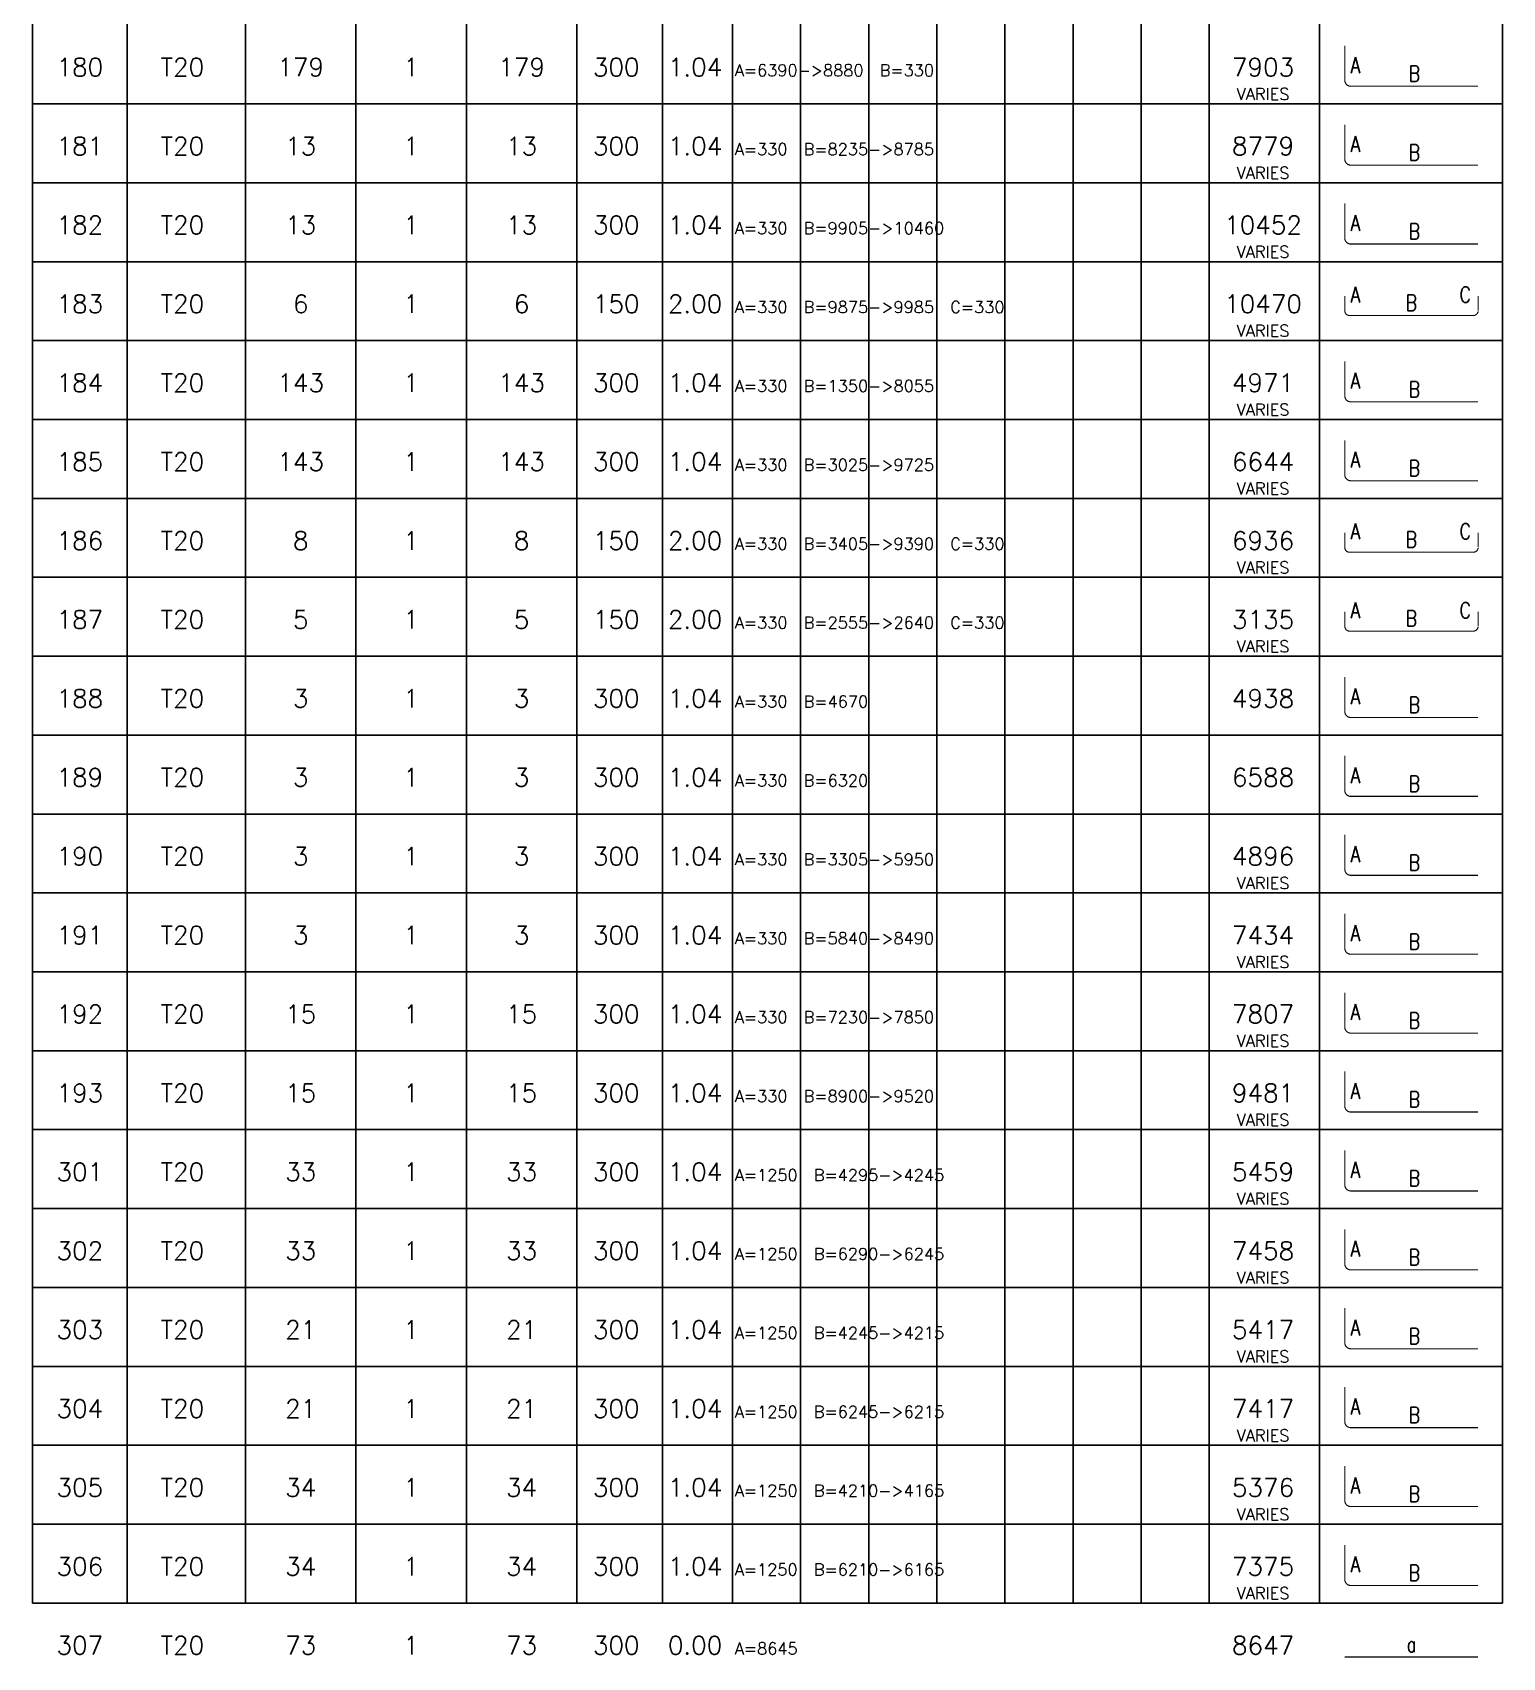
# Model space of a CAD drawing. Extents: x 660761725 to 1323371458, y 2734871439 to 5470067957.
# Drawn here: x 661899115 to 661903774, y 2734938289 to 2734943437 of the extents above; entities that cross this region are included whole.
import ezdxf
from ezdxf.enums import TextEntityAlignment as Align

# ---------------------------------------------------------------- set-up
doc = ezdxf.new("R2010")
doc.units = 0
for name, color, linetype in [('S-SCHEDULE', 140, 'Continuous'), ('S-SKETCH', 1, 'Continuous'), ('S-TEXT-SKETCH', 255, 'Continuous')]:
    doc.layers.add(name, color=color, linetype=linetype)
doc.styles.add('ROMANS', font='romans.shx')

# ---------------------------------------------------------------- blocks, each defined once
blk = doc.blocks.new('cadf_50')
at = {"color": 9}
for p, q in [((0, -202), (186.35, -202)), ((0, -212), (186.35, -212)), ((0, -222), (186.35, -222)), ((0, -232), (186.35, -232)), ((0, -242), (186.35, -242)), ((0, -252), (186.35, -252)), ((0, -262), (186.35, -262)), ((0, -272), (186.35, -272)), ((0, -282), (186.35, -282)), ((0, -292), (186.35, -292)), ((0, -302), (186.35, -302)), ((0, -312), (186.35, -312)), ((0, -322), (186.35, -322)), ((0, -332), (186.35, -332)), ((0, -342), (186.35, -342)), ((0, -352), (186.35, -352)), ((0, -362), (186.35, -362)), ((0, -372), (186.35, -372)), ((0, -382), (186.35, -382))]:
    blk.add_line(p, q, dxfattribs=at)
at = {"layer": 'S-SCHEDULE'}
for p, q in [((0, -392), (0, 0)), ((12, 0), (12, -392)), ((27, 0), (27, -392)), ((69, 0), (69, -392)), ((79.87, 0), (79.87, -392)), ((88.75, 0), (88.75, -392)), ((97.38, 0), (97.38, -392)), ((106.02, 0), (106.02, -392)), ((114.65, 0), (114.65, -392)), ((123.28, 0), (123.28, -392)), ((131.91, 0), (131.91, -392)), ((140.55, 0), (140.55, -392)), ((149.18, -392), (149.18, 0)), ((163.15, -392), (163.15, 0)), ((41, -11.45), (41, -392)), ((55, -11.45), (55, -392))]:
    blk.add_line(p, q, dxfattribs=at)
at = {"layer": 'S-SCHEDULE', "flags": 128}
blk.add_lwpolyline([(0, -392), (0, 0), (186.35, 0), (186.35, -392)], close=True, dxfattribs=at)
blk = doc.blocks.new('33-CFSHP37')
at = {"layer": 'S-SKETCH', "const_width": 0.2}
blk.add_lwpolyline([(-1, 1), (-22.96875, 1, -0.4142135624), (-24, 2.03125), (-24, 8)], format="xyb", dxfattribs=at)
at = {"layer": 'S-TEXT-SKETCH', "style": 'ROMANS', "width": 0.8}
blk.add_attdef('A', text='', height=2, dxfattribs=at).set_placement((-23, 6), align=Align.TOP_LEFT)
blk.add_attdef('B', text='', height=2, dxfattribs=at).set_placement((-11.984375, 1), align=Align.BOTTOM_CENTER)
blk = doc.blocks.new('49-Cfshp38d')
at = {"layer": 'S-SKETCH', "const_width": 0.2}
blk.add_lwpolyline([(-24, 5.35), (-24, 2.82, 0.414214), (-23.18, 2), (-1.83, 2, 0.414214), (-1, 2.82), (-1, 5.35)], format="xyb", dxfattribs=at)
at = {"layer": 'S-TEXT-SKETCH', "style": 'ROMANS', "width": 0.8}
blk.add_attdef('A', text='', height=2, dxfattribs=at).set_placement((-23, 3.42), align=Align.BOTTOM_LEFT)
blk.add_attdef('C', text='', height=2, dxfattribs=at).set_placement((-2.24, 3.42), align=Align.BOTTOM_RIGHT)
blk.add_attdef('B', text='', height=2, dxfattribs=at).set_placement((-12.5, 2.01), align=Align.BOTTOM_CENTER)
blk = doc.blocks.new('1-CFSHP20')
at = {"layer": 'S-SKETCH', "const_width": 0.2}
blk.add_lwpolyline([(-24, 2), (-1, 2)], dxfattribs=at)
at = {"layer": 'S-TEXT-SKETCH', "linetype": 'ByBlock', "style": 'ROMANS', "width": 0.7}
blk.add_attdef('A', text='', height=2, dxfattribs=at).set_placement((-12.5, 2), align=Align.BOTTOM_CENTER)

msp = doc.modelspace()

# ---------------------------------------------------------------- block references
at = {"layer": 'S-SCHEDULE', "xscale": 25, "yscale": 25, "zscale": 25}
msp.add_blockref('cadf_50', (661899115.39926684, 2734948261), dxfattribs=at)
at = {"layer": 'S-SCHEDULE'}
ref = msp.add_blockref('33-CFSHP37', (661903715.39926684, 2734943248.48338318), dxfattribs=dict(at, xscale=18.375, yscale=18.375, zscale=18.375))
ref.add_attrib('A', 'A', dxfattribs={"layer": 'S-TEXT-SKETCH', "color": 7, "height": 50, "style": 'ROMANS', "width": 0.8}).set_placement((661903292.77426684, 2734943358.73338318), align=Align.TOP_LEFT)
ref.add_attrib('B', 'B', dxfattribs={"layer": 'S-TEXT-SKETCH', "color": 7, "height": 50, "style": 'ROMANS', "width": 0.8}).set_placement((661903495.18637621, 2734943266.85838318), align=Align.BOTTOM_CENTER)
ref = msp.add_blockref('33-CFSHP37', (661903715.39926684, 2734942998.48338318), dxfattribs=dict(at, xscale=18.375, yscale=18.375, zscale=18.375))
ref.add_attrib('A', 'A', dxfattribs={"layer": 'S-TEXT-SKETCH', "color": 7, "height": 50, "style": 'ROMANS', "width": 0.8}).set_placement((661903292.77426684, 2734943108.73338318), align=Align.TOP_LEFT)
ref.add_attrib('B', 'B', dxfattribs={"layer": 'S-TEXT-SKETCH', "color": 7, "height": 50, "style": 'ROMANS', "width": 0.8}).set_placement((661903495.18637621, 2734943016.85838318), align=Align.BOTTOM_CENTER)
ref = msp.add_blockref('33-CFSHP37', (661903715.39926684, 2734942748.48338318), dxfattribs=dict(at, xscale=18.375, yscale=18.375, zscale=18.375))
ref.add_attrib('A', 'A', dxfattribs={"layer": 'S-TEXT-SKETCH', "color": 7, "height": 50, "style": 'ROMANS', "width": 0.8}).set_placement((661903292.77426684, 2734942858.73338318), align=Align.TOP_LEFT)
ref.add_attrib('B', 'B', dxfattribs={"layer": 'S-TEXT-SKETCH', "color": 7, "height": 50, "style": 'ROMANS', "width": 0.8}).set_placement((661903495.18637621, 2734942766.85838318), align=Align.BOTTOM_CENTER)
ref = msp.add_blockref('49-Cfshp38d', (661903715.39926684, 2734942503.75), dxfattribs=dict(at, xscale=18.375, yscale=18.375, zscale=18.375))
ref.add_attrib('A', 'A', dxfattribs={"layer": 'S-TEXT-SKETCH', "color": 7, "height": 50, "style": 'ROMANS', "width": 0.8}).set_placement((661903292.77426684, 2734942566.68438005), align=Align.BOTTOM_LEFT)
ref.add_attrib('B', 'B', dxfattribs={"layer": 'S-TEXT-SKETCH', "color": 7, "height": 50, "style": 'ROMANS', "width": 0.8}).set_placement((661903485.71176684, 2734942540.75757599), align=Align.BOTTOM_CENTER)
ref.add_attrib('C', 'C', dxfattribs={"layer": 'S-TEXT-SKETCH', "color": 7, "height": 50, "style": 'ROMANS', "width": 0.8}).set_placement((661903674.23926699, 2734942566.68438005), align=Align.BOTTOM_RIGHT)
ref = msp.add_blockref('33-CFSHP37', (661903715.39926684, 2734942248.48338318), dxfattribs=dict(at, xscale=18.375, yscale=18.375, zscale=18.375))
ref.add_attrib('A', 'A', dxfattribs={"layer": 'S-TEXT-SKETCH', "color": 7, "height": 50, "style": 'ROMANS', "width": 0.8}).set_placement((661903292.77426684, 2734942358.73338318), align=Align.TOP_LEFT)
ref.add_attrib('B', 'B', dxfattribs={"layer": 'S-TEXT-SKETCH', "color": 7, "height": 50, "style": 'ROMANS', "width": 0.8}).set_placement((661903495.18637621, 2734942266.85838318), align=Align.BOTTOM_CENTER)
ref = msp.add_blockref('33-CFSHP37', (661903715.39926684, 2734941998.48338318), dxfattribs=dict(at, xscale=18.375, yscale=18.375, zscale=18.375))
ref.add_attrib('A', 'A', dxfattribs={"layer": 'S-TEXT-SKETCH', "color": 7, "height": 50, "style": 'ROMANS', "width": 0.8}).set_placement((661903292.77426684, 2734942108.73338318), align=Align.TOP_LEFT)
ref.add_attrib('B', 'B', dxfattribs={"layer": 'S-TEXT-SKETCH', "color": 7, "height": 50, "style": 'ROMANS', "width": 0.8}).set_placement((661903495.18637621, 2734942016.85838318), align=Align.BOTTOM_CENTER)
ref = msp.add_blockref('49-Cfshp38d', (661903715.39926684, 2734941753.75), dxfattribs=dict(at, xscale=18.375, yscale=18.375, zscale=18.375))
ref.add_attrib('A', 'A', dxfattribs={"layer": 'S-TEXT-SKETCH', "color": 7, "height": 50, "style": 'ROMANS', "width": 0.8}).set_placement((661903292.77426684, 2734941816.68438005), align=Align.BOTTOM_LEFT)
ref.add_attrib('B', 'B', dxfattribs={"layer": 'S-TEXT-SKETCH', "color": 7, "height": 50, "style": 'ROMANS', "width": 0.8}).set_placement((661903485.71176684, 2734941790.75757599), align=Align.BOTTOM_CENTER)
ref.add_attrib('C', 'C', dxfattribs={"layer": 'S-TEXT-SKETCH', "color": 7, "height": 50, "style": 'ROMANS', "width": 0.8}).set_placement((661903674.23926699, 2734941816.68438005), align=Align.BOTTOM_RIGHT)
ref = msp.add_blockref('49-Cfshp38d', (661903715.39926684, 2734941503.75), dxfattribs=dict(at, xscale=18.375, yscale=18.375, zscale=18.375))
ref.add_attrib('A', 'A', dxfattribs={"layer": 'S-TEXT-SKETCH', "color": 7, "height": 50, "style": 'ROMANS', "width": 0.8}).set_placement((661903292.77426684, 2734941566.68438005), align=Align.BOTTOM_LEFT)
ref.add_attrib('B', 'B', dxfattribs={"layer": 'S-TEXT-SKETCH', "color": 7, "height": 50, "style": 'ROMANS', "width": 0.8}).set_placement((661903485.71176684, 2734941540.75757599), align=Align.BOTTOM_CENTER)
ref.add_attrib('C', 'C', dxfattribs={"layer": 'S-TEXT-SKETCH', "color": 7, "height": 50, "style": 'ROMANS', "width": 0.8}).set_placement((661903674.23926699, 2734941566.68438005), align=Align.BOTTOM_RIGHT)
ref = msp.add_blockref('33-CFSHP37', (661903715.39926684, 2734941248.48338318), dxfattribs=dict(at, xscale=18.375, yscale=18.375, zscale=18.375))
ref.add_attrib('A', 'A', dxfattribs={"layer": 'S-TEXT-SKETCH', "color": 7, "height": 50, "style": 'ROMANS', "width": 0.8}).set_placement((661903292.77426684, 2734941358.73338318), align=Align.TOP_LEFT)
ref.add_attrib('B', 'B', dxfattribs={"layer": 'S-TEXT-SKETCH', "color": 7, "height": 50, "style": 'ROMANS', "width": 0.8}).set_placement((661903495.18637621, 2734941266.85838318), align=Align.BOTTOM_CENTER)
ref = msp.add_blockref('33-CFSHP37', (661903715.39926684, 2734940998.48338318), dxfattribs=dict(at, xscale=18.375, yscale=18.375, zscale=18.375))
ref.add_attrib('A', 'A', dxfattribs={"layer": 'S-TEXT-SKETCH', "color": 7, "height": 50, "style": 'ROMANS', "width": 0.8}).set_placement((661903292.77426684, 2734941108.73338318), align=Align.TOP_LEFT)
ref.add_attrib('B', 'B', dxfattribs={"layer": 'S-TEXT-SKETCH', "color": 7, "height": 50, "style": 'ROMANS', "width": 0.8}).set_placement((661903495.18637621, 2734941016.85838318), align=Align.BOTTOM_CENTER)
ref = msp.add_blockref('33-CFSHP37', (661903715.39926684, 2734940748.48338318), dxfattribs=dict(at, xscale=18.375, yscale=18.375, zscale=18.375))
ref.add_attrib('A', 'A', dxfattribs={"layer": 'S-TEXT-SKETCH', "color": 7, "height": 50, "style": 'ROMANS', "width": 0.8}).set_placement((661903292.77426684, 2734940858.73338318), align=Align.TOP_LEFT)
ref.add_attrib('B', 'B', dxfattribs={"layer": 'S-TEXT-SKETCH', "color": 7, "height": 50, "style": 'ROMANS', "width": 0.8}).set_placement((661903495.18637621, 2734940766.85838318), align=Align.BOTTOM_CENTER)
ref = msp.add_blockref('33-CFSHP37', (661903715.39926684, 2734940498.48338318), dxfattribs=dict(at, xscale=18.375, yscale=18.375, zscale=18.375))
ref.add_attrib('A', 'A', dxfattribs={"layer": 'S-TEXT-SKETCH', "color": 7, "height": 50, "style": 'ROMANS', "width": 0.8}).set_placement((661903292.77426684, 2734940608.73338318), align=Align.TOP_LEFT)
ref.add_attrib('B', 'B', dxfattribs={"layer": 'S-TEXT-SKETCH', "color": 7, "height": 50, "style": 'ROMANS', "width": 0.8}).set_placement((661903495.18637621, 2734940516.85838318), align=Align.BOTTOM_CENTER)
ref = msp.add_blockref('33-CFSHP37', (661903715.39926684, 2734940248.48338318), dxfattribs=dict(at, xscale=18.375, yscale=18.375, zscale=18.375))
ref.add_attrib('A', 'A', dxfattribs={"layer": 'S-TEXT-SKETCH', "color": 7, "height": 50, "style": 'ROMANS', "width": 0.8}).set_placement((661903292.77426684, 2734940358.73338318), align=Align.TOP_LEFT)
ref.add_attrib('B', 'B', dxfattribs={"layer": 'S-TEXT-SKETCH', "color": 7, "height": 50, "style": 'ROMANS', "width": 0.8}).set_placement((661903495.18637621, 2734940266.85838318), align=Align.BOTTOM_CENTER)
ref = msp.add_blockref('33-CFSHP37', (661903715.39926684, 2734939998.48338318), dxfattribs=dict(at, xscale=18.375, yscale=18.375, zscale=18.375))
ref.add_attrib('A', 'A', dxfattribs={"layer": 'S-TEXT-SKETCH', "color": 7, "height": 50, "style": 'ROMANS', "width": 0.8}).set_placement((661903292.77426684, 2734940108.73338318), align=Align.TOP_LEFT)
ref.add_attrib('B', 'B', dxfattribs={"layer": 'S-TEXT-SKETCH', "color": 7, "height": 50, "style": 'ROMANS', "width": 0.8}).set_placement((661903495.18637621, 2734940016.85838318), align=Align.BOTTOM_CENTER)
ref = msp.add_blockref('33-CFSHP37', (661903715.39926684, 2734939748.48338318), dxfattribs=dict(at, xscale=18.375, yscale=18.375, zscale=18.375))
ref.add_attrib('A', 'A', dxfattribs={"layer": 'S-TEXT-SKETCH', "color": 7, "height": 50, "style": 'ROMANS', "width": 0.8}).set_placement((661903292.77426684, 2734939858.73338318), align=Align.TOP_LEFT)
ref.add_attrib('B', 'B', dxfattribs={"layer": 'S-TEXT-SKETCH', "color": 7, "height": 50, "style": 'ROMANS', "width": 0.8}).set_placement((661903495.18637621, 2734939766.85838318), align=Align.BOTTOM_CENTER)
ref = msp.add_blockref('33-CFSHP37', (661903715.39926684, 2734939498.48338318), dxfattribs=dict(at, xscale=18.375, yscale=18.375, zscale=18.375))
ref.add_attrib('A', 'A', dxfattribs={"layer": 'S-TEXT-SKETCH', "color": 7, "height": 50, "style": 'ROMANS', "width": 0.8}).set_placement((661903292.77426684, 2734939608.73338318), align=Align.TOP_LEFT)
ref.add_attrib('B', 'B', dxfattribs={"layer": 'S-TEXT-SKETCH', "color": 7, "height": 50, "style": 'ROMANS', "width": 0.8}).set_placement((661903495.18637621, 2734939516.85838318), align=Align.BOTTOM_CENTER)
ref = msp.add_blockref('33-CFSHP37', (661903715.39926684, 2734939248.48338318), dxfattribs=dict(at, xscale=18.375, yscale=18.375, zscale=18.375))
ref.add_attrib('A', 'A', dxfattribs={"layer": 'S-TEXT-SKETCH', "color": 7, "height": 50, "style": 'ROMANS', "width": 0.8}).set_placement((661903292.77426684, 2734939358.73338318), align=Align.TOP_LEFT)
ref.add_attrib('B', 'B', dxfattribs={"layer": 'S-TEXT-SKETCH', "color": 7, "height": 50, "style": 'ROMANS', "width": 0.8}).set_placement((661903495.18637621, 2734939266.85838318), align=Align.BOTTOM_CENTER)
ref = msp.add_blockref('33-CFSHP37', (661903715.39926684, 2734938998.48338318), dxfattribs=dict(at, xscale=18.375, yscale=18.375, zscale=18.375))
ref.add_attrib('A', 'A', dxfattribs={"layer": 'S-TEXT-SKETCH', "color": 7, "height": 50, "style": 'ROMANS', "width": 0.8}).set_placement((661903292.77426684, 2734939108.73338318), align=Align.TOP_LEFT)
ref.add_attrib('B', 'B', dxfattribs={"layer": 'S-TEXT-SKETCH', "color": 7, "height": 50, "style": 'ROMANS', "width": 0.8}).set_placement((661903495.18637621, 2734939016.85838318), align=Align.BOTTOM_CENTER)
ref = msp.add_blockref('33-CFSHP37', (661903715.39926684, 2734938748.48338318), dxfattribs=dict(at, xscale=18.375, yscale=18.375, zscale=18.375))
ref.add_attrib('A', 'A', dxfattribs={"layer": 'S-TEXT-SKETCH', "color": 7, "height": 50, "style": 'ROMANS', "width": 0.8}).set_placement((661903292.77426684, 2734938858.73338318), align=Align.TOP_LEFT)
ref.add_attrib('B', 'B', dxfattribs={"layer": 'S-TEXT-SKETCH', "color": 7, "height": 50, "style": 'ROMANS', "width": 0.8}).set_placement((661903495.18637621, 2734938766.85838318), align=Align.BOTTOM_CENTER)
ref = msp.add_blockref('33-CFSHP37', (661903715.39926684, 2734938498.48338318), dxfattribs=dict(at, xscale=18.375, yscale=18.375, zscale=18.375))
ref.add_attrib('A', 'A', dxfattribs={"layer": 'S-TEXT-SKETCH', "color": 7, "height": 50, "style": 'ROMANS', "width": 0.8}).set_placement((661903292.77426684, 2734938608.73338318), align=Align.TOP_LEFT)
ref.add_attrib('B', 'B', dxfattribs={"layer": 'S-TEXT-SKETCH', "color": 7, "height": 50, "style": 'ROMANS', "width": 0.8}).set_placement((661903495.18637621, 2734938516.85838318), align=Align.BOTTOM_CENTER)
ref = msp.add_blockref('1-CFSHP20', (661903715.39926684, 2734938253.75), dxfattribs=dict(at, xscale=18.375, yscale=18.375, zscale=18.375))
ref.add_attrib('A', 'a', dxfattribs={"layer": 'S-TEXT-SKETCH', "color": 7, "linetype": 'ByBlock', "height": 50, "style": 'ROMANS', "width": 0.7}).set_placement((661903485.71176684, 2734938290.5), align=Align.BOTTOM_CENTER)

# ---------------------------------------------------------------- texts
at = {"layer": 'S-SCHEDULE', "style": 'ROMANS'}
for s, height, p in [('T20', 57.5, (661899590.39926684, 2734943298.5)), ('179', 57.5, (661899965.39926684, 2734943298.5)), ('1', 57.5, (661900315.39926684, 2734943298.5)), ('179', 57.5, (661900665.39926684, 2734943298.5)), ('300', 57.5, (661900965.39926684, 2734943298.5)), ('1.04', 57.5, (661901215.39926684, 2734943298.5)), ('7903', 57.5, (661903015.39926684, 2734943298.5)), ('VARIES', 37.5, (661903015.39926684, 2734943223.5)), ('T20', 57.5, (661899590.39926684, 2734943048.5)), ('13', 57.5, (661899965.39926684, 2734943048.5)), ('1', 57.5, (661900315.39926684, 2734943048.5)), ('13', 57.5, (661900665.39926684, 2734943048.5)), ('300', 57.5, (661900965.39926684, 2734943048.5)), ('1.04', 57.5, (661901215.39926684, 2734943048.5)), ('8779', 57.5, (661903015.39926684, 2734943048.5)), ('VARIES', 37.5, (661903015.39926684, 2734942973.5)), ('T20', 57.5, (661899590.39926684, 2734942798.5)), ('13', 57.5, (661899965.39926684, 2734942798.5)), ('1', 57.5, (661900315.39926684, 2734942798.5)), ('13', 57.5, (661900665.39926684, 2734942798.5)), ('300', 57.5, (661900965.39926684, 2734942798.5)), ('1.04', 57.5, (661901215.39926684, 2734942798.5)), ('10452', 57.5, (661903015.39926684, 2734942798.5)), ('VARIES', 37.5, (661903015.39926684, 2734942723.5)), ('T20', 57.5, (661899590.39926684, 2734942548.5)), ('6', 57.5, (661899965.39926684, 2734942548.5)), ('1', 57.5, (661900315.39926684, 2734942548.5)), ('6', 57.5, (661900665.39926684, 2734942548.5)), ('150', 57.5, (661900965.39926684, 2734942548.5)), ('2.00', 57.5, (661901215.39926684, 2734942548.5)), ('10470', 57.5, (661903015.39926684, 2734942548.5)), ('VARIES', 37.5, (661903015.39926684, 2734942473.5)), ('T20', 57.5, (661899590.39926684, 2734942298.5)), ('143', 57.5, (661899965.39926684, 2734942298.5)), ('1', 57.5, (661900315.39926684, 2734942298.5)), ('143', 57.5, (661900665.39926684, 2734942298.5)), ('300', 57.5, (661900965.39926684, 2734942298.5)), ('1.04', 57.5, (661901215.39926684, 2734942298.5)), ('4971', 57.5, (661903015.39926684, 2734942298.5)), ('VARIES', 37.5, (661903015.39926684, 2734942223.5)), ('T20', 57.5, (661899590.39926684, 2734942048.5)), ('143', 57.5, (661899965.39926684, 2734942048.5)), ('1', 57.5, (661900315.39926684, 2734942048.5)), ('143', 57.5, (661900665.39926684, 2734942048.5)), ('300', 57.5, (661900965.39926684, 2734942048.5)), ('1.04', 57.5, (661901215.39926684, 2734942048.5)), ('6644', 57.5, (661903015.39926684, 2734942048.5)), ('VARIES', 37.5, (661903015.39926684, 2734941973.5)), ('T20', 57.5, (661899590.39926684, 2734941798.5)), ('8', 57.5, (661899965.39926684, 2734941798.5)), ('1', 57.5, (661900315.39926684, 2734941798.5)), ('8', 57.5, (661900665.39926684, 2734941798.5)), ('150', 57.5, (661900965.39926684, 2734941798.5)), ('2.00', 57.5, (661901215.39926684, 2734941798.5)), ('6936', 57.5, (661903015.39926684, 2734941798.5)), ('VARIES', 37.5, (661903015.39926684, 2734941723.5)), ('T20', 57.5, (661899590.39926684, 2734941548.5)), ('5', 57.5, (661899965.39926684, 2734941548.5)), ('1', 57.5, (661900315.39926684, 2734941548.5)), ('5', 57.5, (661900665.39926684, 2734941548.5)), ('150', 57.5, (661900965.39926684, 2734941548.5)), ('2.00', 57.5, (661901215.39926684, 2734941548.5)), ('3135', 57.5, (661903015.39926684, 2734941548.5)), ('VARIES', 37.5, (661903015.39926684, 2734941473.5)), ('T20', 57.5, (661899590.39926684, 2734941298.5)), ('3', 57.5, (661899965.39926684, 2734941298.5)), ('1', 57.5, (661900315.39926684, 2734941298.5)), ('3', 57.5, (661900665.39926684, 2734941298.5)), ('300', 57.5, (661900965.39926684, 2734941298.5)), ('1.04', 57.5, (661901215.39926684, 2734941298.5)), ('4938', 57.5, (661903015.39926684, 2734941298.5)), ('T20', 57.5, (661899590.39926684, 2734941048.5)), ('3', 57.5, (661899965.39926684, 2734941048.5)), ('1', 57.5, (661900315.39926684, 2734941048.5)), ('3', 57.5, (661900665.39926684, 2734941048.5)), ('300', 57.5, (661900965.39926684, 2734941048.5)), ('1.04', 57.5, (661901215.39926684, 2734941048.5)), ('6588', 57.5, (661903015.39926684, 2734941048.5)), ('T20', 57.5, (661899590.39926684, 2734940798.5)), ('3', 57.5, (661899965.39926684, 2734940798.5)), ('1', 57.5, (661900315.39926684, 2734940798.5)), ('3', 57.5, (661900665.39926684, 2734940798.5)), ('300', 57.5, (661900965.39926684, 2734940798.5)), ('1.04', 57.5, (661901215.39926684, 2734940798.5)), ('4896', 57.5, (661903015.39926684, 2734940798.5)), ('VARIES', 37.5, (661903015.39926684, 2734940723.5)), ('T20', 57.5, (661899590.39926684, 2734940548.5)), ('3', 57.5, (661899965.39926684, 2734940548.5)), ('1', 57.5, (661900315.39926684, 2734940548.5)), ('3', 57.5, (661900665.39926684, 2734940548.5)), ('300', 57.5, (661900965.39926684, 2734940548.5)), ('1.04', 57.5, (661901215.39926684, 2734940548.5)), ('7434', 57.5, (661903015.39926684, 2734940548.5)), ('VARIES', 37.5, (661903015.39926684, 2734940473.5)), ('T20', 57.5, (661899590.39926684, 2734940298.5)), ('15', 57.5, (661899965.39926684, 2734940298.5)), ('1', 57.5, (661900315.39926684, 2734940298.5)), ('15', 57.5, (661900665.39926684, 2734940298.5)), ('300', 57.5, (661900965.39926684, 2734940298.5)), ('1.04', 57.5, (661901215.39926684, 2734940298.5)), ('7807', 57.5, (661903015.39926684, 2734940298.5)), ('VARIES', 37.5, (661903015.39926684, 2734940223.5)), ('T20', 57.5, (661899590.39926684, 2734940048.5)), ('15', 57.5, (661899965.39926684, 2734940048.5)), ('1', 57.5, (661900315.39926684, 2734940048.5)), ('15', 57.5, (661900665.39926684, 2734940048.5)), ('300', 57.5, (661900965.39926684, 2734940048.5)), ('1.04', 57.5, (661901215.39926684, 2734940048.5)), ('9481', 57.5, (661903015.39926684, 2734940048.5)), ('VARIES', 37.5, (661903015.39926684, 2734939973.5)), ('T20', 57.5, (661899590.39926684, 2734939798.5)), ('33', 57.5, (661899965.39926684, 2734939798.5)), ('1', 57.5, (661900315.39926684, 2734939798.5)), ('33', 57.5, (661900665.39926684, 2734939798.5)), ('300', 57.5, (661900965.39926684, 2734939798.5)), ('1.04', 57.5, (661901215.39926684, 2734939798.5)), ('5459', 57.5, (661903015.39926684, 2734939798.5)), ('VARIES', 37.5, (661903015.39926684, 2734939723.5)), ('T20', 57.5, (661899590.39926684, 2734939548.5)), ('33', 57.5, (661899965.39926684, 2734939548.5)), ('1', 57.5, (661900315.39926684, 2734939548.5)), ('33', 57.5, (661900665.39926684, 2734939548.5)), ('300', 57.5, (661900965.39926684, 2734939548.5)), ('1.04', 57.5, (661901215.39926684, 2734939548.5)), ('7458', 57.5, (661903015.39926684, 2734939548.5)), ('VARIES', 37.5, (661903015.39926684, 2734939473.5)), ('T20', 57.5, (661899590.39926684, 2734939298.5)), ('21', 57.5, (661899965.39926684, 2734939298.5)), ('1', 57.5, (661900315.39926684, 2734939298.5)), ('21', 57.5, (661900665.39926684, 2734939298.5)), ('300', 57.5, (661900965.39926684, 2734939298.5)), ('1.04', 57.5, (661901215.39926684, 2734939298.5)), ('5417', 57.5, (661903015.39926684, 2734939298.5)), ('VARIES', 37.5, (661903015.39926684, 2734939223.5)), ('T20', 57.5, (661899590.39926684, 2734939048.5)), ('21', 57.5, (661899965.39926684, 2734939048.5)), ('1', 57.5, (661900315.39926684, 2734939048.5)), ('21', 57.5, (661900665.39926684, 2734939048.5)), ('300', 57.5, (661900965.39926684, 2734939048.5)), ('1.04', 57.5, (661901215.39926684, 2734939048.5)), ('7417', 57.5, (661903015.39926684, 2734939048.5)), ('VARIES', 37.5, (661903015.39926684, 2734938973.5)), ('T20', 57.5, (661899590.39926684, 2734938798.5)), ('34', 57.5, (661899965.39926684, 2734938798.5)), ('1', 57.5, (661900315.39926684, 2734938798.5)), ('34', 57.5, (661900665.39926684, 2734938798.5)), ('300', 57.5, (661900965.39926684, 2734938798.5)), ('1.04', 57.5, (661901215.39926684, 2734938798.5)), ('5376', 57.5, (661903015.39926684, 2734938798.5)), ('VARIES', 37.5, (661903015.39926684, 2734938723.5)), ('T20', 57.5, (661899590.39926684, 2734938548.5)), ('34', 57.5, (661899965.39926684, 2734938548.5)), ('1', 57.5, (661900315.39926684, 2734938548.5)), ('34', 57.5, (661900665.39926684, 2734938548.5)), ('300', 57.5, (661900965.39926684, 2734938548.5)), ('1.04', 57.5, (661901215.39926684, 2734938548.5)), ('7375', 57.5, (661903015.39926684, 2734938548.5)), ('VARIES', 37.5, (661903015.39926684, 2734938473.5)), ('T20', 57.5, (661899590.39926684, 2734938298.5)), ('73', 57.5, (661899965.39926684, 2734938298.5)), ('1', 57.5, (661900315.39926684, 2734938298.5)), ('73', 57.5, (661900665.39926684, 2734938298.5)), ('300', 57.5, (661900965.39926684, 2734938298.5)), ('0.00', 57.5, (661901215.39926684, 2734938298.5)), ('8647', 57.5, (661903015.39926684, 2734938298.5))]:
    msp.add_text(s, height=height, dxfattribs=at).set_placement(p, align=Align.CENTER)
for s, insert, char_height, width, attachment_point in [('{\\FRomanS;\\C140;180}', (661899265.39926684, 2734943298.5), 57.5, 230, 8), (' A=6390->8880  B=330 ', (661901315.39926684, 2734943336), 37.5, 2400, 1), ('{\\FRomanS;\\C140;181}', (661899265.39926684, 2734943048.5), 57.5, 230, 8), (' A=330  B=8235->8785 ', (661901315.39926684, 2734943086), 37.5, 2400, 1), ('{\\FRomanS;\\C140;182}', (661899265.39926684, 2734942798.5), 57.5, 230, 8), (' A=330  B=9905->10460 ', (661901315.39926684, 2734942836), 37.5, 2400, 1), ('{\\FRomanS;\\C140;183}', (661899265.39926684, 2734942548.5), 57.5, 230, 8), (' A=330  B=9875->9985  C=330 ', (661901315.39926684, 2734942586), 37.5, 2400, 1), ('{\\FRomanS;\\C140;184}', (661899265.39926684, 2734942298.5), 57.5, 230, 8), (' A=330  B=1350->8055 ', (661901315.39926684, 2734942336), 37.5, 2400, 1), ('{\\FRomanS;\\C140;185}', (661899265.39926684, 2734942048.5), 57.5, 230, 8), (' A=330  B=3025->9725 ', (661901315.39926684, 2734942086), 37.5, 2400, 1), ('{\\FRomanS;\\C140;186}', (661899265.39926684, 2734941798.5), 57.5, 230, 8), (' A=330  B=3405->9390  C=330 ', (661901315.39926684, 2734941836), 37.5, 2400, 1), ('{\\FRomanS;\\C140;187}', (661899265.39926684, 2734941548.5), 57.5, 230, 8), (' A=330  B=2555->2640  C=330 ', (661901315.39926684, 2734941586), 37.5, 2400, 1), ('{\\FRomanS;\\C140;188}', (661899265.39926684, 2734941298.5), 57.5, 230, 8), (' A=330  B=4670 ', (661901315.39926684, 2734941336), 37.5, 2400, 1), ('{\\FRomanS;\\C140;189}', (661899265.39926684, 2734941048.5), 57.5, 230, 8), (' A=330  B=6320 ', (661901315.39926684, 2734941086), 37.5, 2400, 1), ('{\\FRomanS;\\C140;190}', (661899265.39926684, 2734940798.5), 57.5, 230, 8), (' A=330  B=3305->5950 ', (661901315.39926684, 2734940836), 37.5, 2400, 1), ('{\\FRomanS;\\C140;191}', (661899265.39926684, 2734940548.5), 57.5, 230, 8), (' A=330  B=5840->8490 ', (661901315.39926684, 2734940586), 37.5, 2400, 1), ('{\\FRomanS;\\C140;192}', (661899265.39926684, 2734940298.5), 57.5, 230, 8), (' A=330  B=7230->7850 ', (661901315.39926684, 2734940336), 37.5, 2400, 1), ('{\\FRomanS;\\C140;193}', (661899265.39926684, 2734940048.5), 57.5, 230, 8), (' A=330  B=8900->9520 ', (661901315.39926684, 2734940086), 37.5, 2400, 1), ('{\\FRomanS;\\C140;301}', (661899265.39926684, 2734939798.5), 57.5, 230, 8), (' A=1250  B=4295->4245 ', (661901315.39926684, 2734939836), 37.5, 2400, 1), ('{\\FRomanS;\\C140;302}', (661899265.39926684, 2734939548.5), 57.5, 230, 8), (' A=1250  B=6290->6245 ', (661901315.39926684, 2734939586), 37.5, 2400, 1), ('{\\FRomanS;\\C140;303}', (661899265.39926684, 2734939298.5), 57.5, 230, 8), (' A=1250  B=4245->4215 ', (661901315.39926684, 2734939336), 37.5, 2400, 1), ('{\\FRomanS;\\C140;304}', (661899265.39926684, 2734939048.5), 57.5, 230, 8), (' A=1250  B=6245->6215 ', (661901315.39926684, 2734939086), 37.5, 2400, 1), ('{\\FRomanS;\\C140;305}', (661899265.39926684, 2734938798.5), 57.5, 230, 8), (' A=1250  B=4210->4165 ', (661901315.39926684, 2734938836), 37.5, 2400, 1), ('{\\FRomanS;\\C140;306}', (661899265.39926684, 2734938548.5), 57.5, 230, 8), (' A=1250  B=6210->6165 ', (661901315.39926684, 2734938586), 37.5, 2400, 1), ('{\\FRomanS;\\C140;307}', (661899265.39926684, 2734938298.5), 57.5, 230, 8), (' A=8645 ', (661901315.39926684, 2734938336), 37.5, 2400, 1)]:
    msp.add_mtext(s, dxfattribs=dict(at, insert=insert, char_height=char_height, width=width, attachment_point=attachment_point))

doc.saveas('drawing.dxf')
